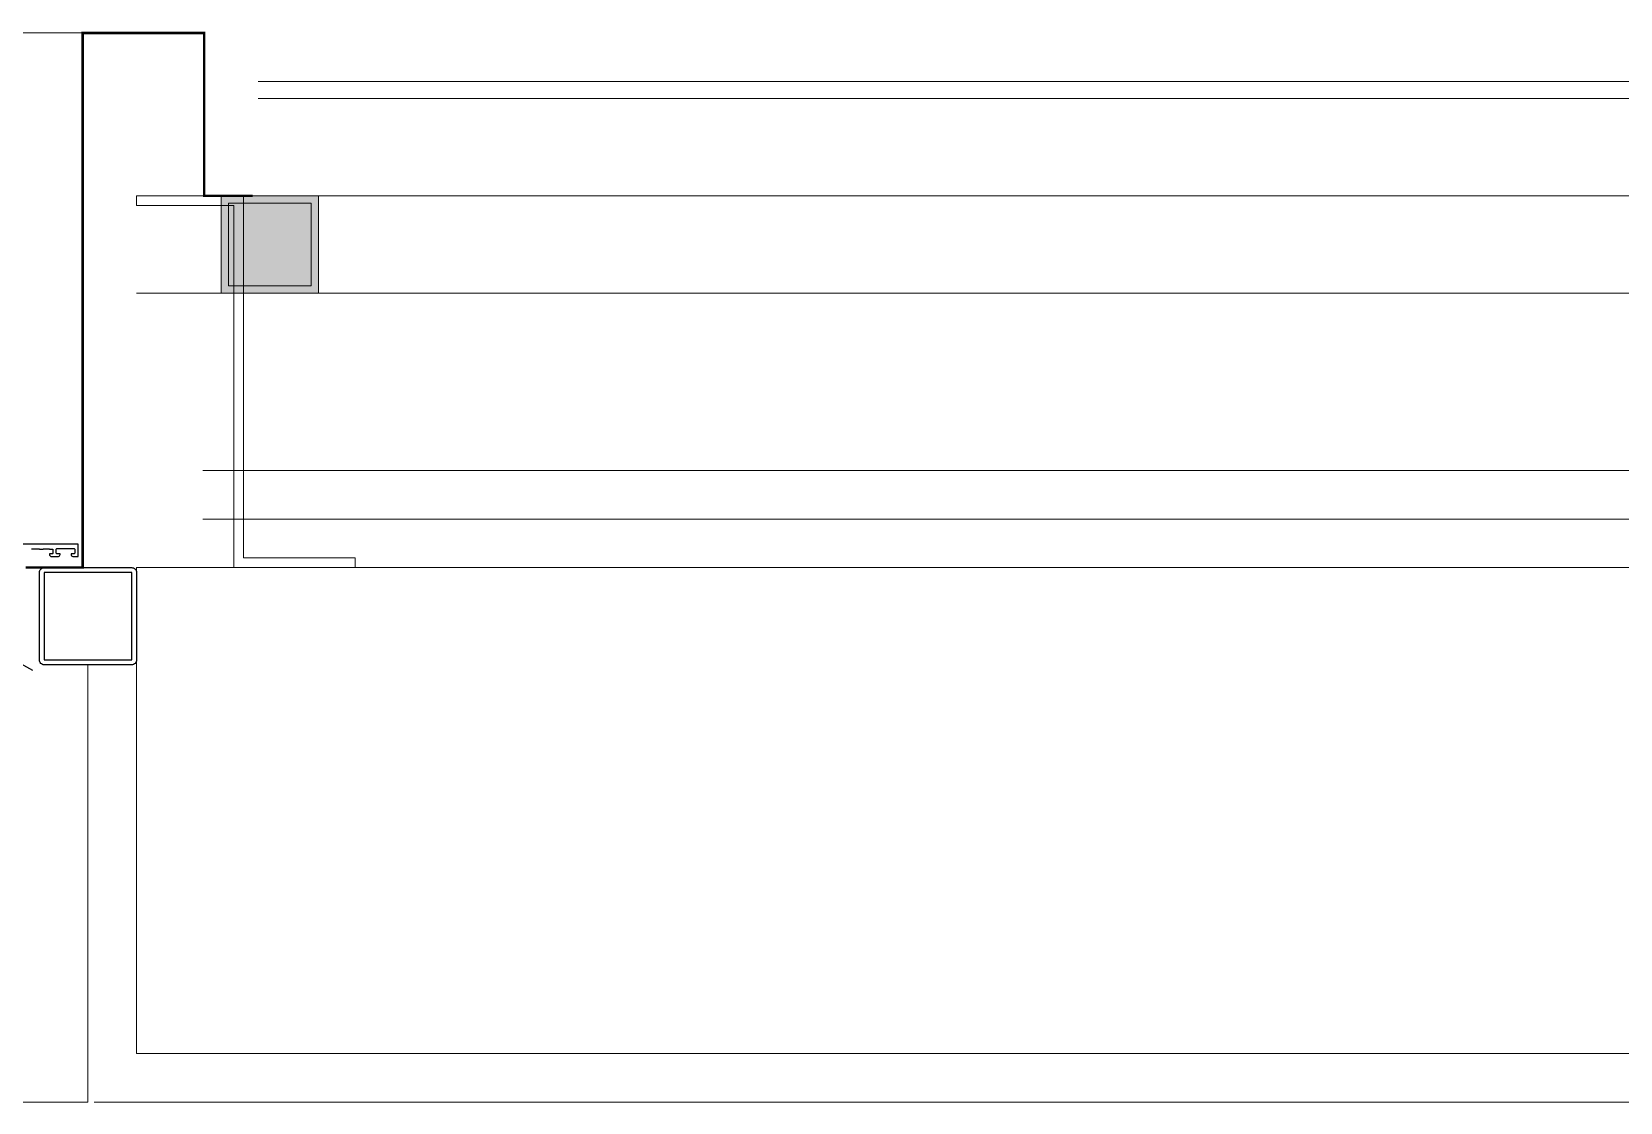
# Model space of a CAD drawing. Extents: x -9058 to 11890, y 0 to 8106.
# Drawn here: x 3610.7 to 3676.1, y 3763.9 to 3807.9 of the extents above; entities that cross this region are included whole.
import ezdxf

# ---------------------------------------------------------------- set-up
doc = ezdxf.new("R2010")
doc.units = 0
doc.header["$LTSCALE"] = 10
doc.header["$MEASUREMENT"] = 0
doc.layers.get('0').update_dxf_attribs({"color": 9, "lineweight": 9})
for name, color, linetype, lineweight in [('00', 9, 'Continuous', 9), ('06D', 9, 'Continuous', 9), ('10', 9, 'Continuous', 9), ('14', 9, 'Continuous', 9), ('33', 9, 'BATTING', 9)]:
    doc.layers.add(name, color=color, linetype=linetype, lineweight=lineweight)
doc.linetypes.add('BATTING', pattern='A,0.0001,-0.1,[134,ltypeshp.shx,S=0.1,R=0,X=-0.1,Y=0],-0.2,[134,ltypeshp.shx,S=0.1,R=180,X=0.1,Y=0],-0.1', length=0.4001)

# ---------------------------------------------------------------- blocks, each defined once
blk = doc.blocks.new('p-s-profil')
at = {"layer": '10'}
blk.add_lwpolyline([(9, 15.3), (4.6, 15.3), (4.6, 0.4), (0, 0.4), (0, 0), (5, 0), (5, 14.9), (9, 14.9), (9, 15.3)], dxfattribs=at)
blk.add_lwpolyline([(9, 15.3), (4.6, 15.3), (4.6, 0.4), (0, 0.4), (0, 0), (5, 0), (5, 14.9), (9, 14.9), (9, 15.3)], dxfattribs=at)
blk = doc.blocks.new('p-kutu_profil_40x40')
h = blk.add_hatch(color=256)
h.dxf.hatch_style = 1
h.paths.add_polyline_path([(0, 0), (4, 0), (4, 4), (0, 4)])
h = blk.add_hatch(color=255)
h.dxf.hatch_style = 1
h.paths.add_polyline_path([(0, 0), (4, 0), (4, 4), (0, 4)])
blk.add_lwpolyline([(0, 0), (4, 0), (4, 4), (0, 4)], close=True)
at = {"layer": '10'}
for points in [[(0, 4), (4, 4), (4, 0), (0, 0)], [(0, 4), (4, 4), (4, 0), (0, 0)], [(0, 0), (4, 0), (4, 4), (0, 4)], [(0.3, 3.7), (3.7, 3.7), (3.7, 0.3), (0.3, 0.3)], [(0.3, 3.7), (3.7, 3.7), (3.7, 0.3), (0.3, 0.3)]]:
    blk.add_lwpolyline(points, close=True, dxfattribs=at)
blk = doc.blocks.new('P-DOG-PORSCHE')
at = {"layer": '06D'}
for points in [[(-117.783, 24), (-2.217, 24)], [(-118, -20), (-2, -20)]]:
    blk.add_lwpolyline(points, dxfattribs=at)
at = {"layer": '10', "lineweight": 25, "ltscale": 0.5}
blk.add_line((-4.779, -1.946), (-4.279, -2.216), dxfattribs=at)
at = {"layer": '10', "const_width": 0.1}
blk.add_lwpolyline([(4.783, 17.3), (2.783, 17.3), (2.783, 24), (-2.217, 24), (-2.217, 2), (-4.569, 2)], dxfattribs=at)
at = {"layer": '10', "lineweight": 25, "ltscale": 0.5}
blk.add_lwpolyline([(-4.324, 2.774), (-3.994, 2.774), (-3.994, 2.764), (-3.844, 2.764), (-3.844, 2.774), (-3.577, 2.774), (-3.577, 2.764), (-3.447, 2.764), (-3.447, 2.594, -0.414214), (-3.477, 2.564), (-3.577, 2.564), (-3.577, 2.514, 0.414214), (-3.527, 2.464), (-3.217, 2.464, 0.414214), (-3.147, 2.534), (-3.147, 2.554, 0.414214), (-3.157, 2.564), (-3.257, 2.564, -0.414214), (-3.307, 2.614), (-3.307, 2.734, -0.414214), (-3.257, 2.784), (-2.587, 2.784, -0.414214), (-2.537, 2.734), (-2.537, 2.614, -0.414214), (-2.587, 2.564), (-2.687, 2.564, 0.414214), (-2.697, 2.554), (-2.697, 2.534, 0.414214), (-2.627, 2.464), (-2.407, 2.464, 0.414214), (-2.397, 2.474), (-2.397, 2.954, 0.414214), (-2.407, 2.964), (-10.387, 2.964, 0.414214)], format="xyb", dxfattribs=at)
blk.add_lwpolyline([(0, -1.8, -0.414214), (-0.2, -2), (-3.8, -2, -0.414214), (-4, -1.8), (-4, 1.8, -0.414214), (-3.8, 2), (-0.2, 2, -0.414214), (0, 1.8)], format="xyb", close=True, dxfattribs=at)
blk.add_lwpolyline([(-0.2, -1.8), (-0.2, 1.8), (-3.8, 1.8), (-3.8, -1.8)], close=True, dxfattribs=at)
at = {"layer": '14'}
blk.add_lwpolyline([(-2, -20), (-2, -2)], dxfattribs=at)

msp = doc.modelspace()

# ---------------------------------------------------------------- linework, layer by layer
at = {"layer": '00'}
msp.add_lwpolyline([(3615.058, 3765.873), (3725.058, 3765.873), (3725.058, 3785.873), (3615.058, 3785.873), (3615.058, 3765.873)], dxfattribs=at)
at = {"layer": '06D'}
for points in [[(3725.058, 3801.173), (3615.058, 3801.173)], [(3725.058, 3797.173), (3615.058, 3797.173)], [(3723.125, 3789.873), (3617.791, 3789.873)], [(3723.525, 3785.873), (3617.391, 3785.873)]]:
    msp.add_lwpolyline(points, dxfattribs=at)
at = {"layer": '10'}
for points in [[(3720.058, 3805.873), (3620.058, 3805.873)], [(3720.058, 3805.173), (3620.058, 3805.173)]]:
    msp.add_lwpolyline(points, dxfattribs=at)
at = {"layer": '14'}
msp.add_lwpolyline([(3613.308, 3763.873), (3727.058, 3763.873)], dxfattribs=at)
at = {"layer": '33', "ltscale": 0.2, "flags": 128}
msp.add_lwpolyline([(3723.125, 3787.873), (3617.791, 3787.873)], dxfattribs=at)

# ---------------------------------------------------------------- block references
for name, p in [('P-DOG-PORSCHE', (3615.058, 3783.873)), ('p-kutu_profil_40x40', (3618.541, 3797.173))]:
    msp.add_blockref(name, p)
at = {"xscale": -1}
msp.add_blockref('p-s-profil', (3624.058, 3785.873), dxfattribs=at)

doc.saveas('drawing.dxf')
